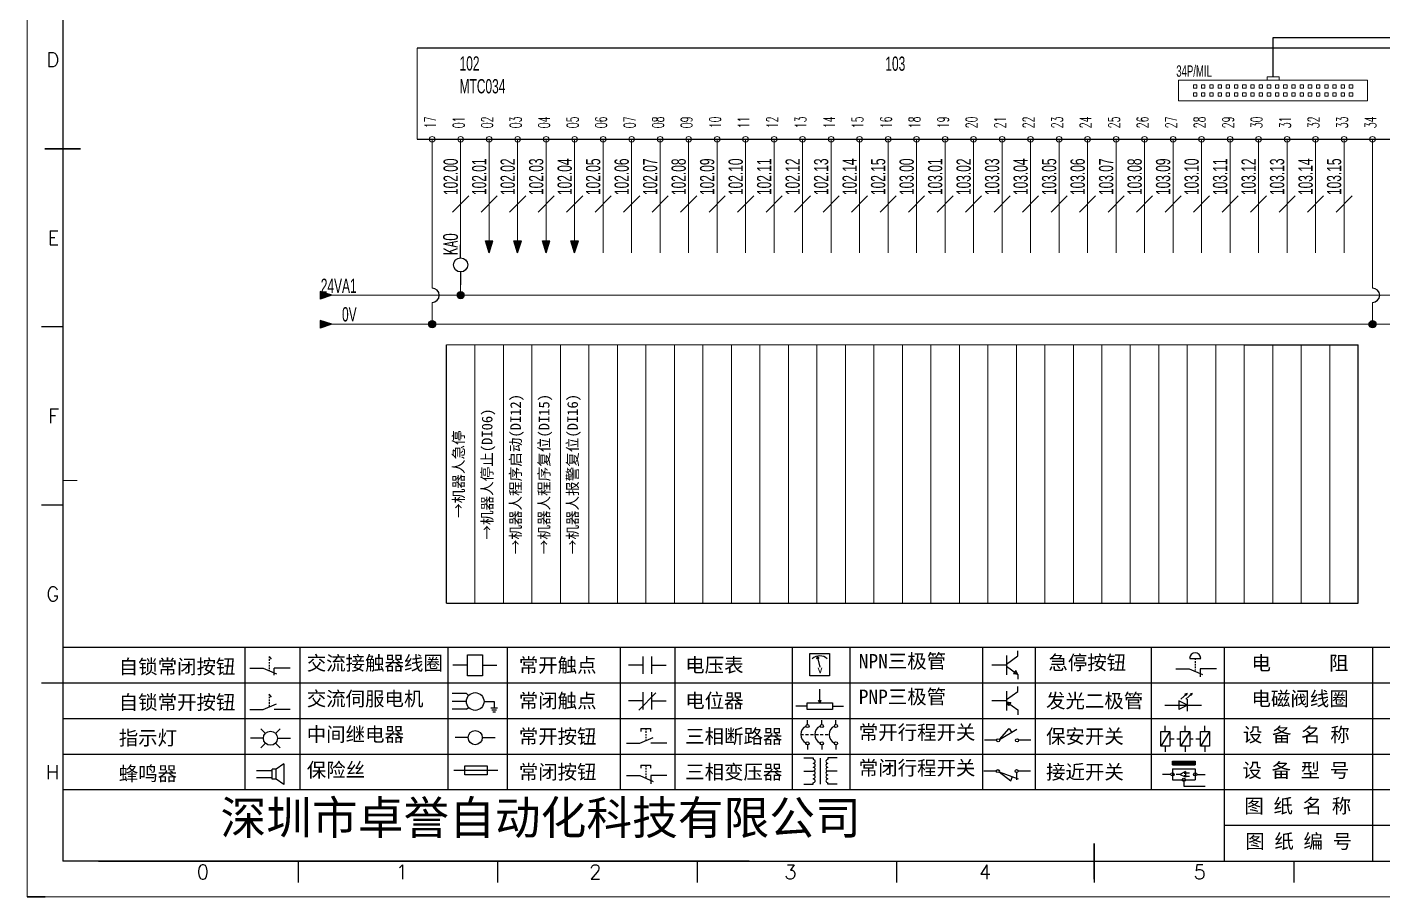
# Model space of a CAD drawing. Extents: x 49673 to 52330, y -5620 to -4375.
# Drawn here: x 50010.3 to 50200.6, y -5366.4 to -5244.4 of the extents above; entities that cross this region are included whole.
import ezdxf
from ezdxf.enums import TextEntityAlignment as Align

# ---------------------------------------------------------------- set-up
doc = ezdxf.new("R2010")
doc.units = 0
doc.header["$MEASUREMENT"] = 0
doc.layers.add('AE_BOR', color=1, linetype='Continuous')
doc.layers.add('细实线层', color=7, linetype='Continuous')
doc.layers.add('Dimension', color=3, linetype='Continuous', lineweight=13)
doc.styles.get("Standard").update_dxf_attribs({"font": 'txt.shx'})
doc.styles.add('WD', font='simplex.shx', dxfattribs={"bigfont": 'gbcbig.shx'})
doc.styles.add('样式 8', font='arial.ttf')
doc.styles.add('汉字', font='')
doc.styles.get('汉字').set_extended_font_data('新宋体')

# ---------------------------------------------------------------- blocks, each defined once
blk = doc.blocks.new('*U28')
at = {"linetype": 'ByBlock'}
for p, q in [((-1911.92, -782.07), (-1910.06, -782.07)), ((-1910.06, -782.07), (-1908.18, -782.88)), ((-1909.23, -780.45), (-1909.23, -780.67)), ((-1909.23, -780.45), (-1908.92, -780.84)), ((-1909.23, -780.84), (-1909.23, -781.05)), ((-1909.23, -781.23), (-1909.23, -781.44)), ((-1909.23, -781.61), (-1909.23, -781.83)), ((-1909.23, -782), (-1909.23, -782.21)), ((-1908.52, -783.07), (-1908.52, -782.07)), ((-1906.25, -782.07), (-1908.52, -782.07)), ((-1909.23, -782.38), (-1909.23, -782.43))]:
    blk.add_line(p, q, dxfattribs=at)
blk = doc.blocks.new('*U30')
at = {"linetype": 'ByBlock'}
for p, q in [((-1908.88, -791.17), (-1909.23, -790.71)), ((-1909.23, -790.71), (-1909.23, -790.92)), ((-1909.23, -791.09), (-1909.23, -791.31)), ((-1909.23, -791.48), (-1909.23, -791.69)), ((-1911.92, -792.89), (-1910.06, -792.89)), ((-1910.06, -792.89), (-1908.18, -792.08)), ((-1909.23, -791.86), (-1909.23, -792.08)), ((-1909.23, -792.25), (-1909.23, -792.47)), ((-1906.25, -792.89), (-1908.52, -792.89))]:
    blk.add_line(p, q, dxfattribs=at)
blk = doc.blocks.new('蜂鸣器')
at = {"linetype": 'ByBlock'}
for p, q in [((-1908.8, -796.48), (-1911.01, -796.48)), ((-1908.25, -796.26), (-1908.8, -796.26)), ((-1908.8, -797.68), (-1908.8, -796.26)), ((-1907.17, -795.53), (-1908.25, -796.26)), ((-1908.25, -797.68), (-1908.25, -796.26)), ((-1907.17, -795.53), (-1907.17, -798.41)), ((-1908.8, -797.46), (-1911.01, -797.46)), ((-1908.25, -797.68), (-1908.8, -797.68)), ((-1907.17, -798.41), (-1908.25, -797.68))]:
    blk.add_line(p, q, dxfattribs=at)
blk = doc.blocks.new('指示灯')
at = {"linetype": 'ByBlock'}
for p, q in [((-1854.62, -775.59), (-1853.97, -776.23)), ((-1851.9, -775.59), (-1852.54, -776.23)), ((-1854.25, -776.92), (-1856.06, -776.92)), ((-1854.62, -778.25), (-1853.97, -777.61)), ((-1851.9, -778.25), (-1852.54, -777.61)), ((-1852.26, -776.92), (-1850.45, -776.92))]:
    blk.add_line(p, q, dxfattribs=at)
blk.add_circle((-1853.26, -776.92), 0.992, dxfattribs=at)
blk = doc.blocks.new('交流接触器线圈')
at = {"linetype": 'ByBlock'}
for p, q in [((-1880.82, -781.77), (-1882.87, -781.77)), ((-1878.72, -781.77), (-1876.67, -781.77))]:
    blk.add_line(p, q, dxfattribs=at)
blk.add_lwpolyline([(-1880.82, -780.28), (-1878.72, -780.28), (-1878.72, -783.26), (-1880.82, -783.26)], close=True, dxfattribs=at)
blk = doc.blocks.new('交流伺服电机')
at = {"linetype": 'ByBlock'}
for p, q in [((-1880.97, -785.75), (-1882.94, -785.75)), ((-1880.97, -785.75), (-1880.65, -786.03)), ((-1880.97, -786.85), (-1882.94, -786.85)), ((-1880.97, -787.94), (-1880.65, -787.67)), ((-1878.49, -786.85), (-1877.07, -786.85)), ((-1877.54, -787.72), (-1876.59, -787.72)), ((-1877.07, -786.85), (-1877.07, -787.72)), ((-1880.97, -787.94), (-1882.94, -787.94)), ((-1877.38, -788.01), (-1876.75, -788.01)), ((-1877.23, -788.29), (-1876.9, -788.29))]:
    blk.add_line(p, q, dxfattribs=at)
blk.add_circle((-1879.73, -786.85), 1.24, dxfattribs=at)
blk = doc.blocks.new('中间继电器')
at = {"linetype": 'ByBlock'}
for p, q in [((-1880.72, -791.92), (-1882.54, -791.92)), ((-1878.74, -791.92), (-1876.92, -791.92))]:
    blk.add_line(p, q, dxfattribs=at)
blk.add_circle((-1879.73, -791.92), 0.992, dxfattribs=at)
blk = doc.blocks.new('保险丝')
at = {"linetype": 'ByBlock'}
blk.add_line((-1882.72, -796.49), (-1876.55, -796.49), dxfattribs=at)
blk.add_lwpolyline([(-1881.2, -795.86), (-1878.06, -795.86), (-1878.06, -797.12), (-1881.2, -797.12)], close=True, dxfattribs=at)
blk = doc.blocks.new('常开按钮')
at = {"linetype": 'ByBlock'}
for p, q in [((-1909.9, -785.68), (-1908.56, -785.68)), ((-1909.9, -785.68), (-1909.9, -786.07)), ((-1909.23, -785.68), (-1909.23, -785.89)), ((-1908.56, -785.68), (-1908.56, -786.07)), ((-1911.92, -787.73), (-1910.06, -787.73)), ((-1910.06, -787.73), (-1908.18, -786.93)), ((-1909.23, -786.06), (-1909.23, -786.28)), ((-1909.23, -786.45), (-1909.23, -786.67)), ((-1909.23, -786.84), (-1909.23, -787.05)), ((-1909.23, -787.22), (-1909.23, -787.38)), ((-1906.25, -787.73), (-1908.52, -787.73))]:
    blk.add_line(p, q, dxfattribs=at)
blk = doc.blocks.new('常开触点')
at = {"linetype": 'ByBlock'}
for p, q in [((-1853.82, -781.77), (-1855.88, -781.77)), ((-1853.82, -782.99), (-1853.82, -780.56)), ((-1852.6, -782.99), (-1852.6, -780.56)), ((-1852.6, -781.77), (-1850.55, -781.77))]:
    blk.add_line(p, q, dxfattribs=at)
blk = doc.blocks.new('常闭触点')
at = {"linetype": 'ByBlock'}
for p, q in [((-1852.01, -785.66), (-1854.43, -788.1)), ((-1853.82, -787.99), (-1853.82, -785.56)), ((-1852.6, -787.99), (-1852.6, -785.56)), ((-1853.82, -786.77), (-1855.88, -786.77)), ((-1852.6, -786.77), (-1850.55, -786.77))]:
    blk.add_line(p, q, dxfattribs=at)
blk = doc.blocks.new('常闭按钮')
at = {"linetype": 'ByBlock'}
for p, q in [((-1854.11, -790.83), (-1852.77, -790.83)), ((-1854.11, -790.83), (-1854.11, -791.22)), ((-1853.44, -790.83), (-1853.44, -791.04)), ((-1853.44, -791.21), (-1853.44, -791.43)), ((-1853.44, -791.6), (-1853.44, -791.82)), ((-1852.77, -790.83), (-1852.77, -791.22)), ((-1856.13, -792.28), (-1854.28, -792.28)), ((-1854.28, -792.28), (-1852.4, -793.09)), ((-1853.44, -791.99), (-1853.44, -792.2)), ((-1853.44, -792.37), (-1853.44, -792.53)), ((-1850.47, -792.28), (-1852.73, -792.28)), ((-1852.73, -792.28), (-1852.73, -793.43))]:
    blk.add_line(p, q, dxfattribs=at)
blk = doc.blocks.new('电压表')
at = {"linetype": 'ByBlock'}
for p, q in [((-1814.84, -780.75), (-1814.91, -781.13)), ((-1814.6, -781.05), (-1814.91, -781.13)), ((-1814.84, -780.75), (-1814.46, -782.26)), ((-1814.84, -780.75), (-1814.6, -781.05))]:
    blk.add_line(p, q, dxfattribs=at)
blk.add_lwpolyline([(-1815.84, -780.34), (-1813.07, -780.34), (-1813.07, -783.49), (-1815.84, -783.49)], close=True, dxfattribs=at)
blk.add_arc((-1814.46, -782.26), 1.56, 46.8313, 133.1687, dxfattribs=at)
at = {"linetype": 'ByBlock', "insert": (-1814.7, -782.39), "char_height": 0.75, "width": 0.6768, "attachment_point": 1}
blk.add_mtext('V', dxfattribs=at)
blk = doc.blocks.new('电位器')
at = {"linetype": 'ByBlock'}
for p, q in [((-1814.45, -787.3), (-1814.45, -785.39)), ((-1816.21, -787.75), (-1817.79, -787.75)), ((-1814.45, -787.3), (-1814.62, -786.96)), ((-1814.62, -786.96), (-1814.27, -786.96)), ((-1814.45, -787.3), (-1814.27, -786.96)), ((-1812.68, -787.75), (-1811.1, -787.75))]:
    blk.add_line(p, q, dxfattribs=at)
blk.add_lwpolyline([(-1816.21, -787.3), (-1812.68, -787.3), (-1812.68, -788.2), (-1816.21, -788.2)], close=True, dxfattribs=at)
blk = doc.blocks.new('三相断路器')
at = {"linetype": 'ByBlock'}
for p, q in [((-1816.17, -790.33), (-1816.17, -789.7)), ((-1814.17, -790.33), (-1814.17, -789.7)), ((-1812.18, -790.33), (-1812.18, -789.7)), ((-1817.14, -791.74), (-1816.72, -791.74)), ((-1816.45, -791.74), (-1816.03, -791.74)), ((-1816.17, -793.19), (-1816.17, -793.83)), ((-1815.76, -791.74), (-1815.34, -791.74)), ((-1815.07, -791.74), (-1814.65, -791.74)), ((-1814.38, -791.74), (-1813.96, -791.74)), ((-1814.17, -793.19), (-1814.17, -793.83)), ((-1813.69, -791.74), (-1813.27, -791.74)), ((-1812.18, -793.19), (-1812.18, -793.83))]:
    blk.add_line(p, q, dxfattribs=at)
for centre in [(-1816.17, -790.55), (-1814.17, -790.55), (-1812.18, -790.55), (-1816.17, -792.98), (-1814.17, -792.98), (-1812.18, -792.98)]:
    blk.add_circle(centre, 0.219, dxfattribs=at)
for centre in [(-1815.81, -791.74), (-1813.82, -791.74), (-1811.83, -791.74)]:
    blk.add_arc(centre, 1.32, 115.5791, 244.4209, dxfattribs=at)
blk = doc.blocks.new('三相变压器')
at = {"linetype": 'ByBlock'}
for p, q in [((-1816.69, -795.03), (-1815.37, -795.03)), ((-1815.37, -795.03), (-1815.37, -795.24)), ((-1814.34, -798.7), (-1814.34, -795.04)), ((-1812, -795.03), (-1813.32, -795.03)), ((-1813.32, -795.03), (-1813.32, -795.24)), ((-1816.69, -796.87), (-1815.37, -796.87)), ((-1812, -796.87), (-1813.32, -796.87)), ((-1816.69, -798.71), (-1815.37, -798.71)), ((-1815.37, -798.71), (-1815.37, -798.5)), ((-1813.32, -798.71), (-1813.32, -798.5)), ((-1812, -798.71), (-1813.32, -798.71))]:
    blk.add_line(p, q, dxfattribs=at)
for centre, start, end in [((-1815.37, -795.51), 270, 90), ((-1813.32, -795.51), 90, 270), ((-1815.37, -796.06), 270, 90), ((-1815.37, -796.6), 270, 90), ((-1815.37, -797.14), 270, 90), ((-1813.32, -796.06), 90, 270), ((-1813.32, -796.6), 90, 270), ((-1813.32, -797.14), 90, 270), ((-1815.37, -797.68), 270, 90), ((-1815.37, -798.23), 270, 90), ((-1813.32, -797.68), 90, 270), ((-1813.32, -798.23), 90, 270)]:
    blk.add_arc(centre, 0.271, start, end, dxfattribs=at)
blk = doc.blocks.new('NPN三极管')
at = {"linetype": 'ByBlock'}
for p, q in [((-1784.15, -780.66), (-1784.15, -779.98)), ((-1785.73, -781.97), (-1787.81, -781.97)), ((-1785.73, -780.61), (-1785.73, -783.32)), ((-1785.73, -781.82), (-1784.15, -780.66)), ((-1785.73, -782.11), (-1784.15, -783.27)), ((-1784.41, -782.73), (-1784.74, -783.18)), ((-1784.15, -783.27), (-1784.74, -783.18)), ((-1784.15, -783.27), (-1784.41, -782.73)), ((-1784.15, -783.27), (-1784.15, -783.96))]:
    blk.add_line(p, q, dxfattribs=at)
blk = doc.blocks.new('PNP三极管')
at = {"linetype": 'ByBlock'}
for p, q in [((-1784.9, -785.38), (-1784.9, -788.09)), ((-1784.9, -786.59), (-1783.32, -785.43)), ((-1783.32, -785.43), (-1783.32, -784.75)), ((-1784.9, -786.74), (-1786.98, -786.74)), ((-1784.9, -786.88), (-1783.32, -788.04)), ((-1784.9, -786.88), (-1784.31, -786.97)), ((-1784.9, -786.88), (-1784.64, -787.42)), ((-1784.31, -786.97), (-1784.64, -787.42)), ((-1783.32, -788.04), (-1783.32, -788.73))]:
    blk.add_line(p, q, dxfattribs=at)
blk = doc.blocks.new('常开行程开关')
at = {"linetype": 'ByBlock'}
for p, q in [((-1785.89, -792.17), (-1784.52, -790.62)), ((-1785.89, -792.17), (-1783.43, -790.72)), ((-1784.52, -790.62), (-1784.19, -791.17)), ((-1786.29, -792.3), (-1788.01, -792.3)), ((-1781.48, -792.3), (-1783.21, -792.3))]:
    blk.add_line(p, q, dxfattribs=at)
for centre in [(-1786.07, -792.3), (-1783.42, -792.3)]:
    blk.add_circle(centre, 0.219, dxfattribs=at)
blk = doc.blocks.new('常闭行程开关')
at = {"linetype": 'ByBlock'}
for p, q in [((-1786.34, -796.62), (-1788.07, -796.62)), ((-1785.93, -796.72), (-1783.25, -797.7)), ((-1785.93, -796.72), (-1784.3, -798)), ((-1783.48, -796.84), (-1783.48, -797.85)), ((-1781.54, -796.62), (-1783.26, -796.62)), ((-1784.3, -798), (-1784.08, -797.4))]:
    blk.add_line(p, q, dxfattribs=at)
for centre in [(-1786.12, -796.62), (-1783.48, -796.62)]:
    blk.add_circle(centre, 0.219, dxfattribs=at)
blk = doc.blocks.new('发光二极管')
at = {"linetype": 'ByBlock'}
for p, q in [((-1755.78, -785.92), (-1754.89, -785.14)), ((-1754.89, -785.14), (-1755.2, -785.22)), ((-1755.2, -785.22), (-1755.01, -785.43)), ((-1755.08, -785.92), (-1754.18, -785.14)), ((-1754.89, -785.14), (-1755.01, -785.43)), ((-1754.84, -787.63), (-1754.84, -785.92)), ((-1754.18, -785.14), (-1754.49, -785.22)), ((-1754.49, -785.22), (-1754.31, -785.43)), ((-1754.18, -785.14), (-1754.31, -785.43)), ((-1758.01, -786.77), (-1752.89, -786.77)), ((-1754.84, -786.77), (-1756.04, -786.16)), ((-1756.04, -786.16), (-1756.04, -787.39)), ((-1754.84, -786.77), (-1756.04, -787.39))]:
    blk.add_line(p, q, dxfattribs=at)
blk = doc.blocks.new('保安开关')
at = {"linetype": 'ByBlock'}
for p, q in [((-1757.33, -790.79), (-1758.6, -792.81)), ((-1757.96, -790.79), (-1757.96, -789.97)), ((-1754.54, -790.79), (-1755.81, -792.81)), ((-1755.17, -790.79), (-1755.17, -789.97)), ((-1751.75, -790.79), (-1753.02, -792.81)), ((-1752.39, -790.79), (-1752.39, -789.97)), ((-1757.96, -792.81), (-1757.96, -793.62)), ((-1757.33, -791.8), (-1756.72, -791.8)), ((-1756.35, -791.8), (-1755.89, -791.8)), ((-1755.17, -792.81), (-1755.17, -793.62)), ((-1754.52, -791.8), (-1754.06, -791.8)), ((-1753.69, -791.8), (-1753.08, -791.8)), ((-1752.39, -792.81), (-1752.39, -793.62))]:
    blk.add_line(p, q, dxfattribs=at)
for points in [[(-1758.6, -790.79), (-1757.33, -790.79), (-1757.33, -792.81), (-1758.6, -792.81)], [(-1755.81, -790.79), (-1754.54, -790.79), (-1754.54, -792.81), (-1755.81, -792.81)], [(-1753.02, -790.79), (-1751.75, -790.79), (-1751.75, -792.81), (-1753.02, -792.81)]]:
    blk.add_lwpolyline(points, close=True, dxfattribs=at)
blk = doc.blocks.new('接近开关')
at = {"linetype": 'ByBlock'}
h = blk.add_hatch(dxfattribs=at)
h.set_pattern_fill('ANSI31', color=256, scale=0.01, style=0)
h.set_pattern_definition([(45, (-89.131516, -30.795668), (-0.0224506403, 0.0224506403), [])])
h.paths.add_polyline_path([(-1516.96, -1123.35), (-1516.96, -1122.85), (-1513.76, -1122.85), (-1513.76, -1123.35)])
for p, q in [((-1516.96, -1123.35), (-1516.96, -1122.85)), ((-1516.96, -1122.85), (-1513.76, -1122.85)), ((-1516.96, -1123.35), (-1513.76, -1123.35)), ((-1516.96, -1123.95), (-1513.76, -1123.95)), ((-1516.96, -1123.95), (-1516.96, -1125.47)), ((-1515.11, -1124.31), (-1515.91, -1124.71)), ((-1515.33, -1124.53), (-1515.17, -1124.53)), ((-1515.25, -1124.45), (-1515.25, -1124.61)), ((-1515.11, -1124.31), (-1515.11, -1125.11)), ((-1515.11, -1124.48), (-1514.58, -1124.48)), ((-1513.76, -1122.85), (-1513.76, -1123.35)), ((-1513.76, -1123.95), (-1513.76, -1125.47)), ((-1517.18, -1124.71), (-1518.36, -1124.71)), ((-1516.96, -1125.47), (-1513.76, -1125.47)), ((-1515.91, -1124.71), (-1516.45, -1124.71)), ((-1515.11, -1125.11), (-1515.91, -1124.71)), ((-1515.36, -1125.69), (-1515.36, -1126.36)), ((-1515.36, -1126.36), (-1512.36, -1126.36)), ((-1515.33, -1124.88), (-1515.17, -1124.88)), ((-1515.11, -1124.94), (-1514.58, -1124.94)), ((-1513.54, -1124.71), (-1512.36, -1124.71))]:
    blk.add_line(p, q, dxfattribs=at)
for centre in [(-1516.96, -1124.71), (-1513.76, -1124.71), (-1515.36, -1125.47)]:
    blk.add_circle(centre, 0.225, dxfattribs=at)
blk = doc.blocks.new('急停按钮')
at = {"linetype": 'ByBlock'}
for p, q in [((-1.86, 0), (0, 0)), ((0, 0), (1.88, -0.81)), ((0.06, 1.45), (1.61, 1.45)), ((0.83, 1.45), (0.83, 1.24)), ((0.83, 1.07), (0.83, 0.85)), ((0.83, 0.68), (0.83, 0.47)), ((0.83, 0.29), (0.83, 0.08)), ((3.81, 0), (1.54, 0)), ((1.54, 0), (1.54, -1.15)), ((0.83, -0.09), (0.83, -0.24))]:
    blk.add_line(p, q, dxfattribs=at)
blk.add_arc((0.83, 1.45), 0.774, 0, 180)
blk = doc.blocks.new('电控横A4')
for p, q in [((5, -5), (5, -205)), ((10.03, -205), (289.53, -205)), ((130.8, -205), (190.75, -205))]:
    blk.add_line(p, q)
at = {"lineweight": 9, "ltscale": 0.1}
for p, q in [((5, -151.57), (7, -151.57)), ((101.34, -205), (130.8, -205)), ((129.44, -205), (129.44, -205)), ((129.44, -205), (129.44, -205)), ((129.44, -205), (129.44, -205)), ((129.44, -205), (129.44, -205))]:
    blk.add_line(p, q, dxfattribs=at)
at = {"linetype": 'ByBlock'}
for p, q in [((292, -175), (5, -175)), ((292, -180), (5, -180)), ((292, -185), (5, -185)), ((292, -190), (5, -190)), ((292, -195), (5, -195)), ((292, -200), (168.03, -200))]:
    blk.add_line(p, q, dxfattribs=at)
at = {"color": 0, "lineweight": -2}
for p, q in [((30.58, -175), (30.58, -195)), ((38.26, -175), (38.26, -195)), ((59.05, -175), (59.05, -195)), ((67.4, -175), (67.4, -195)), ((83.26, -175), (83.26, -195)), ((90.91, -175), (90.91, -195)), ((107.4, -175), (107.4, -195)), ((115.5, -175), (115.5, -195)), ((134.12, -175), (134.12, -195)), ((141.48, -175), (141.48, -195)), ((157.79, -175), (157.79, -195)), ((168.03, -175), (168.03, -204.92)), ((188.84, -175), (188.84, -185)), ((188.84, -185), (188.84, -204.92))]:
    blk.add_line(p, q, dxfattribs=at)
at = {"color": 0, "ltscale": 2}
blk.add_line((101.34, -205), (5, -205), dxfattribs=at)
at = {"layer": 'AE_BOR', "color": 1, "lineweight": 15}
for p, q in [((0, -210), (0, 0)), ((297, -210), (0, -210))]:
    blk.add_line(p, q, dxfattribs=at)
at = {"layer": 'AE_BOR', "color": 2, "lineweight": 30}
for p, q in [((2.5, -105), (7.5, -105)), ((149.78, -202.5), (149.78, -207.5)), ((149.78, -205), (149.78, -207.5))]:
    blk.add_line(p, q, dxfattribs=at)
at = {"layer": 'AE_BOR'}
for p, q in [((5, -130), (2, -130)), ((5, -155), (2, -155)), ((5, -180), (2, -180)), ((38.03, -205), (38.03, -208)), ((66.03, -205), (66.03, -208)), ((94.03, -205), (94.03, -208)), ((122.03, -205), (122.03, -208)), ((149.78, -205), (149.78, -208)), ((177.78, -205), (177.78, -208))]:
    blk.add_line(p, q, dxfattribs=at)
at = {"layer": 'AE_BOR', "lineweight": 30}
blk.add_line((0, -210), (2.53, -210), dxfattribs=at)
at = {"linetype": 'ByBlock'}
for name, p in [('*U28', (1943.19, 604.18)), ('交流接触器线圈', (1942.62, 604.27)), ('常开触点', (1940.27, 604.3)), ('电压表', (1925.71, 604.52)), ('NPN三极管', (1923.2, 604.5)), ('PNP三极管', (1922.37, 604.27)), ('*U30', (1943.19, 609.18)), ('交流伺服电机', (1942.62, 604.27)), ('常闭触点', (1940.27, 604.3)), ('电位器', (1925.71, 604.52)), ('发光二极管', (1917.72, 603.69)), ('指示灯', (1887.41, 589.18)), ('常开按钮', (1996.06, 599.3)), ('三相断路器', (1925.71, 604.52)), ('常开行程开关', (1922.37, 604.27)), ('保安开关', (1917.72, 603.98)), ('中间继电器', (1942.62, 604.27)), ('蜂鸣器', (1943.19, 604.18)), ('保险丝', (1942.62, 604.27)), ('常闭按钮', (1940.27, 599.3)), ('三相变压器', (1925.71, 604.52)), ('常闭行程开关', (1922.37, 604.27)), ('接近开关', (1677.72, 931.9))]:
    blk.add_blockref(name, p, dxfattribs=at)
blk.add_blockref('急停按钮', (163.12, -177.98))
at = {"char_height": 2, "attachment_point": 1, "style": '汉字'}
for s, insert in [('{\\fKaiTi_GB2312|b0|i0|c134|p49;自锁常闭按钮}', (12.86, -176.69)), ('{\\fKaiTi_GB2312|b0|i0|c134|p49;交流接触器线圈}', (39.25, -176.19)), ('{\\fKaiTi_GB2312|b0|i0|c134|p49;常开触点}', (69.01, -176.48)), ('{\\fKaiTi_GB2312|b0|i0|c134|p49;电压表}', (92.37, -176.47)), ('{\\fKaiTi_GB2312|b0|i0|c134|p49;NPN三极管}', (116.73, -175.91)), ('{\\fKaiTi_GB2312|b0|i0|c134|p49;急停按钮}', (143.35, -176.12)), ('{\\fKaiTi_GB2312|b0|i0|c134|p49;电      阻}', (171.86, -176.19)), ('{\\fKaiTi_GB2312|b0|i0|c134|p49;PNP三极管}', (116.73, -180.91)), ('{\\fKaiTi_GB2312|b0|i0|c134|p49;自锁常开按钮}', (12.86, -181.69)), ('{\\fKaiTi_GB2312|b0|i0|c134|p49;交流伺服电机}', (39.25, -181.19)), ('{\\fKaiTi_GB2312|b0|i0|c134|p49;常闭触点}', (69.01, -181.48)), ('{\\fKaiTi_GB2312|b0|i0|c134|p49;电位器}', (92.37, -181.47)), ('{\\fKaiTi_GB2312|b0|i0|c134|p49;发光二极管}', (143.02, -181.48)), ('{\\fKaiTi_GB2312|b0|i0|c134|p49;电磁阀线圈}', (171.86, -181.19)), ('{\\fKaiTi_GB2312|b0|i0|c134|p49;指示灯}', (12.86, -186.69)), ('{\\fKaiTi_GB2312|b0|i0|c134|p49;中间继电器}', (39.25, -186.19)), ('{\\fKaiTi_GB2312|b0|i0|c134|p49;常开按钮}', (69.01, -186.48)), ('{\\fKaiTi_GB2312|b0|i0|c134|p49;三相断路器}', (92.37, -186.47)), ('{\\fKaiTi_GB2312|b0|i0|c134|p49;常开行程开关}', (116.73, -185.91)), ('{\\fKaiTi_GB2312|b0|i0|c134|p49;保安开关}', (143.02, -186.48)), ('{\\fKaiTi_GB2312|b0|i0|c134|p0;设 备 名 称}', (170.65, -186.24)), ('{\\fKaiTi_GB2312|b0|i0|c134|p49;蜂鸣器}', (12.86, -191.69)), ('{\\fKaiTi_GB2312|b0|i0|c134|p49;保险丝}', (39.25, -191.19)), ('{\\fKaiTi_GB2312|b0|i0|c134|p49;常闭按钮}', (69.01, -191.48)), ('{\\fKaiTi_GB2312|b0|i0|c134|p49;三相变压器}', (92.37, -191.47)), ('{\\fKaiTi_GB2312|b0|i0|c134|p49;常闭行程开关}', (116.73, -190.91)), ('{\\fKaiTi_GB2312|b0|i0|c134|p49;接近开关}', (143.02, -191.48)), ('{\\fKaiTi_GB2312|b0|i0|c134|p0;设 备 型 号}', (170.58, -191.24)), ('{\\fKaiTi_GB2312|b0|i0|c134|p0;图 纸 名 称}', (170.86, -196.24)), ('{\\fKaiTi_GB2312|b0|i0|c134|p0;图 纸 编 号}', (170.98, -201.2))]:
    blk.add_mtext(s, dxfattribs=dict(at, insert=insert))
at = {"color": 0, "lineweight": -2, "insert": (27.14, -196.53), "char_height": 4.7064, "width": 96.1138, "attachment_point": 1}
blk.add_mtext('深圳市卓誉自动化科技有限公司', dxfattribs=at)
at = {"layer": 'AE_BOR', "style": 'WD'}
for s, p in [('D', (4.5, -92.5)), ('E', (4.5, -117.5)), ('F', (4.5, -142.5)), ('G', (4.5, -167.5)), ('H', (4.5, -192.5))]:
    blk.add_text(s, height=2, dxfattribs=at).set_placement(p, align=Align.MIDDLE_RIGHT)
for s, p in [('0', (24.67, -207.5)), ('1', (52.6, -207.5)), ('2', (79.75, -207.5)), ('3', (107.15, -207.5)), ('4', (134.45, -207.5)), ('5', (164.59, -207.5))]:
    blk.add_text(s, height=2, dxfattribs=at).set_placement(p, align=Align.CENTER)

msp = doc.modelspace()

# ---------------------------------------------------------------- hatches: boundary and pattern name
for points in [[(50075.12, -5276.04), (50074.59, -5274.38), (50075.65, -5274.38)], [(50079.12, -5276.04), (50078.59, -5274.38), (50079.65, -5274.38)], [(50083.12, -5276.04), (50082.59, -5274.38), (50083.65, -5274.38)], [(50087.12, -5276.04), (50086.59, -5274.38), (50087.65, -5274.38)], [(50053.05, -5282), (50051.4, -5282.53), (50051.4, -5281.47)], [(50053.05, -5286.07), (50051.4, -5286.6), (50051.4, -5285.54)]]:
    msp.add_hatch(color=256).paths.add_polyline_path(points)
at = {"lineweight": -2}
h = msp.add_hatch(color=0, dxfattribs=at)
edge = h.paths.add_edge_path()
edge.add_arc((50071.12, -5282), 0.5, 0, 360)
h = msp.add_hatch(color=0, dxfattribs=at)
edge = h.paths.add_edge_path()
edge.add_arc((50067.12, -5286.07), 0.5, 0, 360)
h = msp.add_hatch(color=0, dxfattribs=at)
edge = h.paths.add_edge_path()
edge.add_arc((50199.12, -5286.07), 0.5, 0, 360)

# ---------------------------------------------------------------- linework, layer by layer
for p, q in [((50185.15, -5251.34), (50185.15, -5245.83)), ((50185.15, -5245.83), (50215.24, -5245.83)), ((50075.12, -5276.04), (50074.59, -5274.38)), ((50075.12, -5276.04), (50075.65, -5274.38)), ((50079.12, -5276.04), (50078.59, -5274.38)), ((50079.12, -5276.04), (50079.65, -5274.38)), ((50083.12, -5276.04), (50082.59, -5274.38)), ((50083.12, -5276.04), (50083.65, -5274.38)), ((50087.12, -5276.04), (50086.59, -5274.38)), ((50087.12, -5276.04), (50087.65, -5274.38)), ((50053.05, -5282), (50051.4, -5281.47)), ((50053.05, -5282), (50051.4, -5282.53)), ((50053.05, -5286.07), (50051.4, -5285.54)), ((50053.05, -5286.07), (50051.4, -5286.6))]:
    msp.add_line(p, q)
at = {"lineweight": 0}
for p, q in [((50067.12, -5260.11), (50067.12, -5275.92)), ((50067.12, -5260.11), (50067.12, -5281)), ((50071.12, -5260.11), (50071.12, -5275.92)), ((50071.12, -5260.11), (50071.12, -5276.04)), ((50075.12, -5260.11), (50075.12, -5275.92)), ((50075.12, -5260.11), (50075.12, -5276.04)), ((50079.12, -5260.11), (50079.12, -5275.92)), ((50079.12, -5260.11), (50079.12, -5276.04)), ((50083.12, -5260.11), (50083.12, -5275.92)), ((50083.12, -5260.11), (50083.12, -5276.04)), ((50087.12, -5260.11), (50087.12, -5275.92)), ((50087.12, -5260.11), (50087.12, -5276.04)), ((50091.12, -5260.11), (50091.12, -5275.92)), ((50091.12, -5260.11), (50091.12, -5276.04)), ((50095.12, -5260.11), (50095.12, -5275.92)), ((50095.12, -5260.11), (50095.12, -5276.04)), ((50099.12, -5260.11), (50099.12, -5275.92)), ((50099.12, -5260.11), (50099.12, -5276.04)), ((50103.12, -5260.11), (50103.12, -5275.92)), ((50103.12, -5260.11), (50103.12, -5276.04)), ((50107.12, -5260.11), (50107.12, -5275.92)), ((50107.12, -5260.11), (50107.12, -5276.04)), ((50111.12, -5260.11), (50111.12, -5275.92)), ((50111.12, -5260.11), (50111.12, -5276.04)), ((50115.12, -5260.11), (50115.12, -5275.92)), ((50115.12, -5260.11), (50115.12, -5276.04)), ((50119.12, -5260.11), (50119.12, -5275.92)), ((50119.12, -5260.11), (50119.12, -5276.04)), ((50123.12, -5260.11), (50123.12, -5275.92)), ((50123.12, -5260.11), (50123.12, -5276.04)), ((50127.12, -5260.11), (50127.12, -5275.92)), ((50127.12, -5260.11), (50127.12, -5276.04)), ((50131.12, -5260.11), (50131.12, -5275.92)), ((50131.12, -5260.11), (50131.12, -5276.04)), ((50135.12, -5260.11), (50135.12, -5275.92)), ((50135.12, -5260.11), (50135.12, -5276.04)), ((50139.12, -5260.11), (50139.12, -5275.92)), ((50139.12, -5260.11), (50139.12, -5276.04)), ((50143.12, -5260.11), (50143.12, -5275.92)), ((50143.12, -5260.11), (50143.12, -5276.04)), ((50147.12, -5260.11), (50147.12, -5275.92)), ((50147.12, -5260.11), (50147.12, -5276.04)), ((50151.12, -5260.11), (50151.12, -5275.92)), ((50151.12, -5260.11), (50151.12, -5276.04)), ((50155.12, -5260.11), (50155.12, -5275.92)), ((50155.12, -5260.11), (50155.12, -5276.04)), ((50159.12, -5260.11), (50159.12, -5275.92)), ((50159.12, -5260.11), (50159.12, -5276.04)), ((50163.12, -5260.11), (50163.12, -5275.92)), ((50163.12, -5260.11), (50163.12, -5276.04)), ((50167.12, -5260.11), (50167.12, -5275.92)), ((50167.12, -5260.11), (50167.12, -5276.04)), ((50171.12, -5260.11), (50171.12, -5275.92)), ((50171.12, -5260.11), (50171.12, -5276.04)), ((50175.12, -5260.11), (50175.12, -5275.92)), ((50175.12, -5260.11), (50175.12, -5276.04)), ((50179.12, -5260.11), (50179.12, -5275.92)), ((50179.12, -5260.11), (50179.12, -5276.04)), ((50183.12, -5260.11), (50183.12, -5275.92)), ((50183.12, -5260.11), (50183.12, -5276.04)), ((50187.12, -5260.11), (50187.12, -5275.92)), ((50187.12, -5260.11), (50187.12, -5276.04)), ((50191.12, -5260.11), (50191.12, -5275.92)), ((50191.12, -5260.11), (50191.12, -5276.04)), ((50195.12, -5260.11), (50195.12, -5275.92)), ((50195.12, -5260.11), (50195.12, -5276.04)), ((50199.12, -5260.03), (50199.12, -5275.84)), ((50199.12, -5260.03), (50199.12, -5281)), ((50075.65, -5274.38), (50074.59, -5274.38)), ((50079.65, -5274.38), (50078.59, -5274.38)), ((50083.65, -5274.38), (50082.59, -5274.38)), ((50087.65, -5274.38), (50086.59, -5274.38)), ((50051.4, -5281.47), (50051.4, -5282.53)), ((50053.05, -5282), (50210.52, -5282)), ((50051.4, -5285.54), (50051.4, -5286.6)), ((50053.05, -5286.07), (50071.12, -5286.07))]:
    msp.add_line(p, q, dxfattribs=at)
msp.add_lwpolyline([(50065.03, -5260.11), (50202.43, -5260.11), (50202.43, -5247.3), (50065.03, -5247.3)])
for points in [[(50171.88, -5254.7), (50198.43, -5254.7), (50198.43, -5251.82), (50171.88, -5251.82)], [(50184.31, -5251.34), (50184.31, -5251.82), (50185.99, -5251.82), (50185.99, -5251.34)], [(50173.97, -5252.44), (50173.97, -5252.92), (50174.45, -5252.92), (50174.45, -5252.44)], [(50173.97, -5253.59), (50173.97, -5254.07), (50174.45, -5254.07), (50174.45, -5253.59)], [(50175.12, -5252.44), (50175.12, -5252.92), (50175.6, -5252.92), (50175.6, -5252.44)], [(50175.12, -5253.59), (50175.12, -5254.07), (50175.6, -5254.07), (50175.6, -5253.59)], [(50176.27, -5252.44), (50176.27, -5252.92), (50176.75, -5252.92), (50176.75, -5252.44)], [(50176.27, -5253.59), (50176.27, -5254.07), (50176.75, -5254.07), (50176.75, -5253.59)], [(50177.43, -5252.44), (50177.43, -5252.92), (50177.91, -5252.92), (50177.91, -5252.44)], [(50177.43, -5253.59), (50177.43, -5254.07), (50177.91, -5254.07), (50177.91, -5253.59)], [(50178.58, -5252.44), (50178.58, -5252.92), (50179.06, -5252.92), (50179.06, -5252.44)], [(50178.58, -5253.59), (50178.58, -5254.07), (50179.06, -5254.07), (50179.06, -5253.59)], [(50179.73, -5252.44), (50179.73, -5252.92), (50180.21, -5252.92), (50180.21, -5252.44)], [(50179.73, -5253.59), (50179.73, -5254.07), (50180.21, -5254.07), (50180.21, -5253.59)], [(50180.88, -5252.44), (50180.88, -5252.92), (50181.36, -5252.92), (50181.36, -5252.44)], [(50180.88, -5253.59), (50180.88, -5254.07), (50181.36, -5254.07), (50181.36, -5253.59)], [(50182.03, -5252.44), (50182.03, -5252.92), (50182.51, -5252.92), (50182.51, -5252.44)], [(50182.03, -5253.59), (50182.03, -5254.07), (50182.51, -5254.07), (50182.51, -5253.59)], [(50183.19, -5252.44), (50183.19, -5252.92), (50183.67, -5252.92), (50183.67, -5252.44)], [(50183.19, -5253.59), (50183.19, -5254.07), (50183.67, -5254.07), (50183.67, -5253.59)], [(50184.34, -5252.44), (50184.34, -5252.92), (50184.82, -5252.92), (50184.82, -5252.44)], [(50184.34, -5253.59), (50184.34, -5254.07), (50184.82, -5254.07), (50184.82, -5253.59)], [(50185.49, -5252.44), (50185.49, -5252.92), (50185.97, -5252.92), (50185.97, -5252.44)], [(50185.49, -5253.59), (50185.49, -5254.07), (50185.97, -5254.07), (50185.97, -5253.59)], [(50186.64, -5252.44), (50186.64, -5252.92), (50187.12, -5252.92), (50187.12, -5252.44)], [(50186.64, -5253.59), (50186.64, -5254.07), (50187.12, -5254.07), (50187.12, -5253.59)], [(50187.79, -5252.44), (50187.79, -5252.92), (50188.27, -5252.92), (50188.27, -5252.44)], [(50187.79, -5253.59), (50187.79, -5254.07), (50188.27, -5254.07), (50188.27, -5253.59)], [(50188.95, -5252.44), (50188.95, -5252.92), (50189.43, -5252.92), (50189.43, -5252.44)], [(50188.95, -5253.59), (50188.95, -5254.07), (50189.43, -5254.07), (50189.43, -5253.59)], [(50190.1, -5252.44), (50190.1, -5252.92), (50190.58, -5252.92), (50190.58, -5252.44)], [(50190.1, -5253.59), (50190.1, -5254.07), (50190.58, -5254.07), (50190.58, -5253.59)], [(50191.25, -5252.44), (50191.25, -5252.92), (50191.73, -5252.92), (50191.73, -5252.44)], [(50191.25, -5253.59), (50191.25, -5254.07), (50191.73, -5254.07), (50191.73, -5253.59)], [(50192.4, -5252.44), (50192.4, -5252.92), (50192.88, -5252.92), (50192.88, -5252.44)], [(50192.4, -5253.59), (50192.4, -5254.07), (50192.88, -5254.07), (50192.88, -5253.59)], [(50193.55, -5252.44), (50193.55, -5252.92), (50194.03, -5252.92), (50194.03, -5252.44)], [(50193.55, -5253.59), (50193.55, -5254.07), (50194.03, -5254.07), (50194.03, -5253.59)], [(50194.71, -5252.44), (50194.71, -5252.92), (50195.19, -5252.92), (50195.19, -5252.44)], [(50194.71, -5253.59), (50194.71, -5254.07), (50195.19, -5254.07), (50195.19, -5253.59)], [(50195.86, -5252.44), (50195.86, -5252.92), (50196.34, -5252.92), (50196.34, -5252.44)], [(50195.86, -5253.59), (50195.86, -5254.07), (50196.34, -5254.07), (50196.34, -5253.59)]]:
    msp.add_lwpolyline(points, close=True, dxfattribs=at)
for centre in [(50067.12, -5260.11), (50071.12, -5260.11), (50075.12, -5260.11), (50079.12, -5260.11), (50083.12, -5260.11), (50087.12, -5260.11), (50091.12, -5260.11), (50095.12, -5260.11), (50099.12, -5260.11), (50103.12, -5260.11), (50107.12, -5260.11), (50111.12, -5260.11), (50115.12, -5260.11), (50119.12, -5260.11), (50123.12, -5260.11), (50127.12, -5260.11), (50131.12, -5260.11), (50135.12, -5260.11), (50139.12, -5260.11), (50143.12, -5260.11), (50147.12, -5260.11), (50151.12, -5260.11), (50155.12, -5260.11), (50159.12, -5260.11), (50163.12, -5260.11), (50167.12, -5260.11), (50171.12, -5260.11), (50175.12, -5260.11), (50179.12, -5260.11), (50183.12, -5260.11), (50187.12, -5260.11), (50191.12, -5260.11), (50195.12, -5260.11), (50199.12, -5260.11)]:
    msp.add_circle(centre, 0.4, dxfattribs=at)
at = {"color": 0, "lineweight": -2}
for centre in [(50071.12, -5282), (50067.12, -5286.07), (50199.12, -5286.07)]:
    msp.add_circle(centre, 0.5, dxfattribs=at)
for centre in [(50067.12, -5282), (50199.12, -5282)]:
    msp.add_arc(centre, 1, 270, 90, dxfattribs=at)
at = {"layer": 'Defpoints', "color": 8, "lineweight": 0}
for p, q in [((50069.12, -5288.97), (50073.12, -5288.97)), ((50073.12, -5325.24), (50073.12, -5288.97)), ((50073.12, -5288.97), (50077.12, -5288.97)), ((50077.12, -5325.24), (50077.12, -5288.97)), ((50077.12, -5288.97), (50081.12, -5288.97)), ((50081.12, -5325.24), (50081.12, -5288.97)), ((50081.12, -5288.97), (50085.12, -5288.97)), ((50085.12, -5325.24), (50085.12, -5288.97)), ((50085.12, -5288.97), (50089.12, -5288.97)), ((50089.12, -5325.24), (50089.12, -5288.97)), ((50089.12, -5288.97), (50093.12, -5288.97)), ((50093.12, -5325.24), (50093.12, -5288.97)), ((50093.12, -5288.97), (50097.12, -5288.97)), ((50097.12, -5325.24), (50097.12, -5288.97)), ((50097.12, -5288.97), (50101.12, -5288.97)), ((50101.12, -5325.24), (50101.12, -5288.97)), ((50101.12, -5288.97), (50105.12, -5288.97)), ((50105.12, -5325.24), (50105.12, -5288.97)), ((50105.12, -5288.97), (50109.12, -5288.97)), ((50109.12, -5325.24), (50109.12, -5288.97)), ((50109.12, -5288.97), (50113.12, -5288.97)), ((50113.12, -5325.24), (50113.12, -5288.97)), ((50113.12, -5288.97), (50117.12, -5288.97)), ((50117.12, -5325.24), (50117.12, -5288.97)), ((50117.12, -5288.97), (50121.12, -5288.97)), ((50121.12, -5325.24), (50121.12, -5288.97)), ((50121.12, -5288.97), (50125.12, -5288.97)), ((50125.12, -5325.24), (50125.12, -5288.97)), ((50125.12, -5288.97), (50129.12, -5288.97)), ((50129.12, -5325.24), (50129.12, -5288.97)), ((50129.12, -5288.97), (50133.12, -5288.97)), ((50133.12, -5325.24), (50133.12, -5288.97)), ((50133.12, -5288.97), (50137.12, -5288.97)), ((50137.12, -5325.24), (50137.12, -5288.97)), ((50137.12, -5288.97), (50141.12, -5288.97)), ((50141.12, -5325.24), (50141.12, -5288.97)), ((50141.12, -5288.97), (50145.12, -5288.97)), ((50145.12, -5325.24), (50145.12, -5288.97)), ((50145.12, -5288.97), (50149.12, -5288.97)), ((50149.12, -5325.24), (50149.12, -5288.97)), ((50149.12, -5288.97), (50153.12, -5288.97)), ((50153.12, -5325.24), (50153.12, -5288.97)), ((50153.12, -5288.97), (50157.12, -5288.97)), ((50157.12, -5325.24), (50157.12, -5288.97)), ((50157.12, -5288.97), (50161.12, -5288.97)), ((50161.12, -5325.24), (50161.12, -5288.97)), ((50161.12, -5288.97), (50165.12, -5288.97)), ((50165.12, -5325.24), (50165.12, -5288.97)), ((50165.12, -5288.97), (50169.12, -5288.97)), ((50169.12, -5325.24), (50169.12, -5288.97)), ((50169.12, -5288.97), (50173.12, -5288.97)), ((50173.12, -5325.24), (50173.12, -5288.97)), ((50173.12, -5288.97), (50177.12, -5288.97)), ((50177.12, -5325.24), (50177.12, -5288.97)), ((50177.12, -5288.97), (50181.12, -5288.97)), ((50181.12, -5325.24), (50181.12, -5288.97)), ((50185.12, -5325.24), (50185.12, -5288.97)), ((50189.12, -5325.24), (50189.12, -5288.97)), ((50193.12, -5325.24), (50193.12, -5288.97))]:
    msp.add_line(p, q, dxfattribs=at)
at = {"layer": 'Dimension', "lineweight": 0}
for p, q in [((50072.25, -5268.06), (50069.99, -5270.32)), ((50076.25, -5268.06), (50073.99, -5270.32)), ((50080.25, -5268.06), (50077.99, -5270.32)), ((50084.25, -5268.06), (50081.99, -5270.32)), ((50088.25, -5268.06), (50085.99, -5270.32)), ((50092.25, -5268.06), (50089.99, -5270.32)), ((50096.25, -5268.06), (50093.99, -5270.32)), ((50100.25, -5268.06), (50097.99, -5270.32)), ((50104.25, -5268.06), (50101.99, -5270.32)), ((50108.25, -5268.06), (50105.99, -5270.32)), ((50112.25, -5268.06), (50109.99, -5270.32)), ((50116.25, -5268.06), (50113.99, -5270.32)), ((50120.25, -5268.06), (50117.99, -5270.32)), ((50124.25, -5268.06), (50121.99, -5270.32)), ((50128.25, -5268.06), (50125.99, -5270.32)), ((50132.25, -5268.06), (50129.99, -5270.32)), ((50136.25, -5268.06), (50133.99, -5270.32)), ((50140.25, -5268.06), (50137.99, -5270.32)), ((50144.25, -5268.06), (50141.99, -5270.32)), ((50148.25, -5268.06), (50145.99, -5270.32)), ((50152.25, -5268.06), (50149.99, -5270.32)), ((50156.25, -5268.06), (50153.99, -5270.32)), ((50160.25, -5268.06), (50157.99, -5270.32)), ((50164.25, -5268.06), (50161.99, -5270.32)), ((50168.25, -5268.06), (50165.99, -5270.32)), ((50172.25, -5268.06), (50169.99, -5270.32)), ((50176.25, -5268.06), (50173.99, -5270.32)), ((50180.25, -5268.06), (50177.99, -5270.32)), ((50184.25, -5268.06), (50181.99, -5270.32)), ((50188.25, -5268.06), (50185.99, -5270.32)), ((50192.25, -5268.06), (50189.99, -5270.32)), ((50196.25, -5268.06), (50193.99, -5270.32))]:
    msp.add_line(p, q, dxfattribs=at)
at = {"layer": 'Dimension', "color": 0, "lineweight": 0}
for p, q in [((50067.12, -5283), (50067.12, -5286.07)), ((50199.12, -5283), (50199.12, -5286.07))]:
    msp.add_line(p, q, dxfattribs=at)
at = {"layer": 'Dimension', "lineweight": -2}
for p, q in [((50069.12, -5325.24), (50069.12, -5288.97)), ((50181.12, -5288.97), (50185.12, -5288.97)), ((50185.12, -5288.97), (50189.12, -5288.97)), ((50189.12, -5288.97), (50193.12, -5288.97)), ((50193.12, -5288.97), (50197.12, -5288.97)), ((50197.12, -5325.24), (50197.12, -5288.97)), ((50069.12, -5325.24), (50073.12, -5325.24)), ((50073.12, -5325.24), (50077.12, -5325.24)), ((50077.12, -5325.24), (50081.12, -5325.24)), ((50081.12, -5325.24), (50085.12, -5325.24)), ((50085.12, -5325.24), (50089.12, -5325.24)), ((50089.12, -5325.24), (50093.12, -5325.24)), ((50093.12, -5325.24), (50097.12, -5325.24)), ((50097.12, -5325.24), (50101.12, -5325.24)), ((50101.12, -5325.24), (50105.12, -5325.24)), ((50105.12, -5325.24), (50109.12, -5325.24)), ((50109.12, -5325.24), (50113.12, -5325.24)), ((50113.12, -5325.24), (50117.12, -5325.24)), ((50117.12, -5325.24), (50121.12, -5325.24)), ((50121.12, -5325.24), (50125.12, -5325.24)), ((50125.12, -5325.24), (50129.12, -5325.24)), ((50129.12, -5325.24), (50133.12, -5325.24)), ((50133.12, -5325.24), (50137.12, -5325.24)), ((50137.12, -5325.24), (50141.12, -5325.24)), ((50141.12, -5325.24), (50145.12, -5325.24)), ((50145.12, -5325.24), (50149.12, -5325.24)), ((50149.12, -5325.24), (50153.12, -5325.24)), ((50153.12, -5325.24), (50157.12, -5325.24)), ((50157.12, -5325.24), (50161.12, -5325.24)), ((50161.12, -5325.24), (50165.12, -5325.24)), ((50165.12, -5325.24), (50169.12, -5325.24)), ((50169.12, -5325.24), (50173.12, -5325.24)), ((50173.12, -5325.24), (50177.12, -5325.24)), ((50177.12, -5325.24), (50181.12, -5325.24)), ((50181.12, -5325.24), (50185.12, -5325.24)), ((50185.12, -5325.24), (50189.12, -5325.24)), ((50189.12, -5325.24), (50193.12, -5325.24)), ((50193.12, -5325.24), (50197.12, -5325.24))]:
    msp.add_line(p, q, dxfattribs=at)
at = {"layer": '细实线层', "lineweight": 0}
for p, q in [((50065.03, -5247.3), (50065.03, -5260.11)), ((50071.12, -5279), (50071.12, -5282)), ((50071.12, -5286.07), (50210.52, -5286.07))]:
    msp.add_line(p, q, dxfattribs=at)

# ---------------------------------------------------------------- block references
msp.add_blockref('电控横A4', (50010.27, -5156.44))
at = {"linetype": 'ByBlock', "rotation": 90}
msp.add_blockref('中间继电器', (49279.2, -3398), dxfattribs=at)

# ---------------------------------------------------------------- texts
at = {"lineweight": 0, "style": 'WD', "width": 0.6}
for s, p in [('17', (50067.64, -5256.91)), ('01', (50071.64, -5256.91)), ('02', (50075.64, -5256.91)), ('03', (50079.64, -5256.91)), ('04', (50083.64, -5256.91)), ('05', (50087.64, -5256.91)), ('06', (50091.64, -5256.91)), ('07', (50095.64, -5256.91)), ('08', (50099.64, -5256.91)), ('09', (50103.64, -5256.91)), ('10', (50107.64, -5256.91)), ('11', (50111.64, -5256.91)), ('12', (50115.64, -5256.91)), ('13', (50119.64, -5256.91)), ('14', (50123.64, -5256.91)), ('15', (50127.64, -5256.91)), ('16', (50131.64, -5256.91)), ('18', (50135.64, -5256.91)), ('19', (50139.64, -5256.91)), ('20', (50143.64, -5256.91)), ('21', (50147.64, -5256.91)), ('22', (50151.64, -5256.91)), ('23', (50155.64, -5256.91)), ('24', (50159.64, -5256.91)), ('25', (50163.64, -5256.91)), ('26', (50167.64, -5256.91)), ('27', (50171.64, -5256.91)), ('28', (50175.64, -5256.91)), ('29', (50179.64, -5256.91)), ('30', (50183.64, -5256.91)), ('31', (50187.64, -5256.91)), ('32', (50191.64, -5256.91)), ('33', (50195.64, -5256.91)), ('34', (50199.64, -5256.91))]:
    msp.add_text(s, height=1.6, rotation=90, dxfattribs=at).set_placement(p, align=Align.RIGHT)
msp.add_text('KA0', height=2, rotation=90, dxfattribs=at).set_placement((50070.69, -5276.34))
at = {"layer": 'Dimension', "color": 3, "lineweight": 0, "style": '样式 8', "width": 0.6}
for s, height, p in [('102', 2, (50070.97, -5250.46)), ('34P/MIL', 1.6, (50171.57, -5251.33)), ('MTC034', 2, (50070.97, -5253.66))]:
    msp.add_text(s, height=height, dxfattribs=at).set_placement(p)
msp.add_text('103', height=2, dxfattribs=at).set_placement((50133.53, -5250.49), align=Align.RIGHT)
for s, p in [('102.00', (50070.72, -5262.8)), ('102.01', (50074.72, -5262.8)), ('102.02', (50078.72, -5262.8)), ('102.03', (50082.72, -5262.8)), ('102.04', (50086.72, -5262.8)), ('102.05', (50090.72, -5262.8)), ('102.06', (50094.72, -5262.8)), ('102.07', (50098.72, -5262.8)), ('102.08', (50102.72, -5262.8)), ('102.09', (50106.72, -5262.8)), ('102.10', (50110.72, -5262.8)), ('102.11', (50114.72, -5262.8)), ('102.12', (50118.72, -5262.8)), ('102.13', (50122.72, -5262.8)), ('102.14', (50126.72, -5262.8)), ('102.15', (50130.72, -5262.8)), ('103.00', (50134.72, -5262.8)), ('103.01', (50138.72, -5262.8)), ('103.02', (50142.72, -5262.8)), ('103.03', (50146.72, -5262.8)), ('103.04', (50150.72, -5262.8)), ('103.05', (50154.72, -5262.8)), ('103.06', (50158.72, -5262.8)), ('103.07', (50162.72, -5262.8)), ('103.08', (50166.72, -5262.8)), ('103.09', (50170.72, -5262.8)), ('103.10', (50174.72, -5262.8)), ('103.11', (50178.72, -5262.8)), ('103.12', (50182.72, -5262.8)), ('103.13', (50186.72, -5262.8)), ('103.14', (50190.72, -5262.8)), ('103.15', (50194.72, -5262.8))]:
    msp.add_text(s, height=2, rotation=90, dxfattribs=at).set_placement(p, align=Align.RIGHT)
at = {"layer": 'Dimension', "lineweight": 0, "style": '样式 8', "width": 0.6}
for s, p in [('24VA1', (50056.52, -5281.67)), ('0V', (50056.52, -5285.67))]:
    msp.add_text(s, height=2, dxfattribs=at).set_placement(p, align=Align.RIGHT)
at = {"layer": 'Dimension', "color": 0, "lineweight": 0, "width": 34.3442, "attachment_point": 2, "rotation": 90}
for s, insert, char_height in [('{\\f宋体|b0|i0|c134|p0;→机器人程序启动(DI12)}', (50078.08, -5307.1), 1.5), ('{\\f宋体|b0|i0|c134|p0;→机器人程序复位(DI15)}', (50082.08, -5307.1), 1.5), ('{\\f宋体|b0|i0|c134|p0;→机器人报警复位(DI16)}', (50086.08, -5307.1), 1.5), ('{\\f宋体|b0|i0|c134|p0;\\H0.520062x;→机器人停止(DI0\\H0.999999x;6)}', (50074.08, -5307.1), 2.8843), ('{\\f宋体|b0|i0|c134|p0;→机器人急停}', (50070.08, -5307.1), 1.5)]:
    msp.add_mtext(s, dxfattribs=dict(at, insert=insert, char_height=char_height))

doc.saveas('drawing.dxf')
